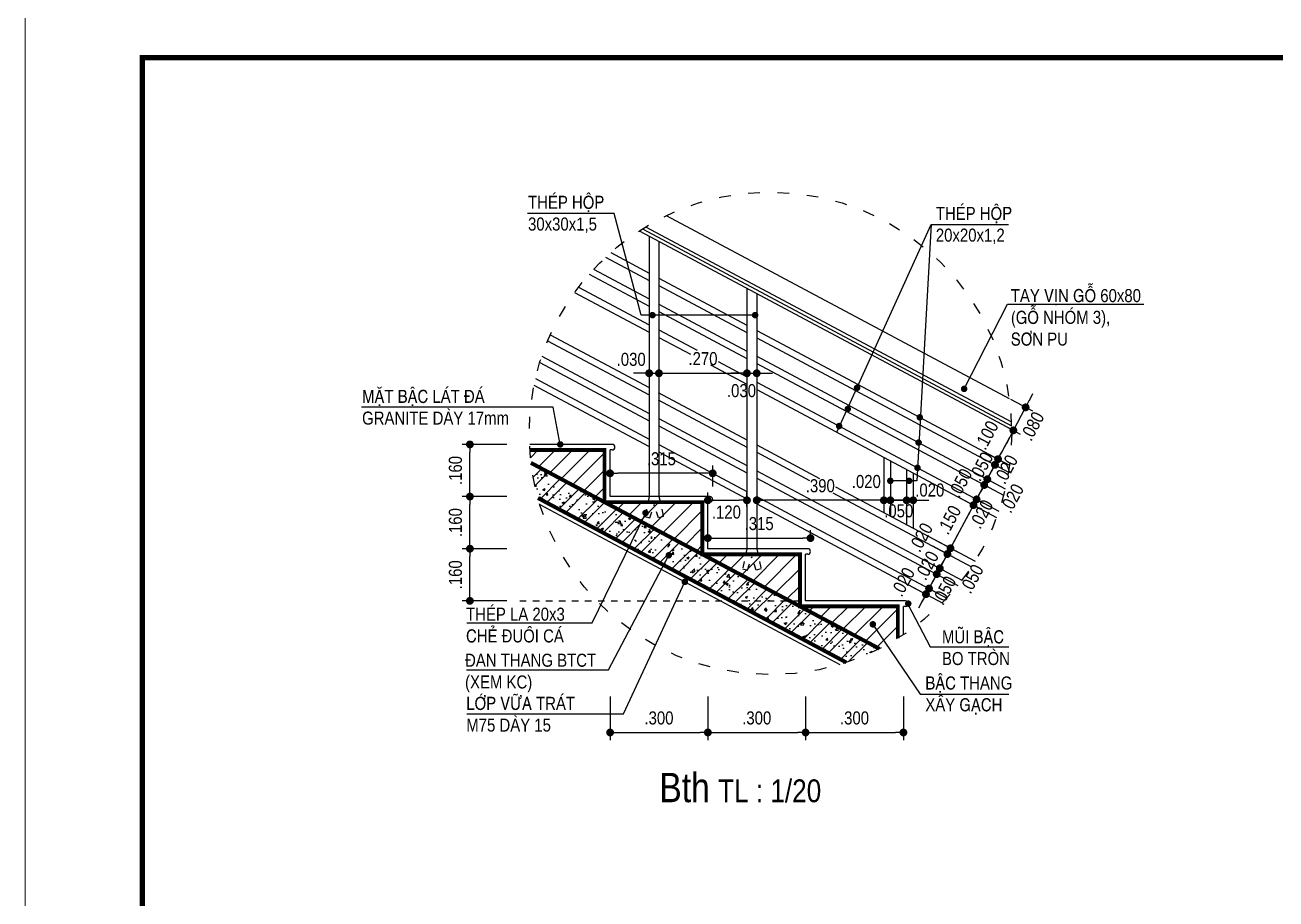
# Model space of a CAD drawing. Header units: millimetres. Extents: x 100 to 288, y -65 to 177.
# Drawn here: x 119.75 to 138.94, y 103.58 to 116.98 of the extents above; entities that cross this region are included whole.
import ezdxf

# ---------------------------------------------------------------- set-up
doc = ezdxf.new("R2010")
doc.units = ezdxf.units.MM
doc.header["$LTSCALE"] = 0.3
doc.header["$MEASUREMENT"] = 0
doc.header["$PDMODE"] = 2
doc.linetypes.add('ACAD_ISO03W100', pattern=[30, 12, -18])
doc.layers.get('0').update_dxf_attribs({"linetype": 'CONTINUOUS', "lineweight": 13})
doc.layers.get('DEFPOINTS').update_dxf_attribs({"linetype": 'CONTINUOUS', "lineweight": 13})
for name, color, linetype in [('HATCH', 8, 'CONTINUOUS'), ('LAYER 1', 1, 'CONTINUOUS'), ('LAYER 7', 7, 'CONTINUOUS'), ('LAYER1', 1, 'CONTINUOUS'), ('LAYER5', 5, 'CONTINUOUS'), ('LAYER7', 7, 'CONTINUOUS')]:
    doc.layers.add(name, color=color, linetype=linetype)
doc.styles.add('HELVE-KT', font='VHELVCN.TTF')
doc.dimstyles.new('1-20', dxfattribs={"dimtxt": 0.2, "dimasz": 0.12, "dimexe": 0.12, "dimexo": 0.2, "dimgap": 0.12, "dimtad": 1, "dimdec": 3, "dimlfac": 0.2, "dimzin": 4, "dimdsep": 46, "dimtxsty": 'HELVE-KT', "dimblk1": 'DOT', "dimblk2": 'DOT', "dimsah": 1, "dimcen": -0.18, "dimadec": 3, "dimazin": 0, "dimtfac": 1, "dimtdec": 3, "dimtmove": 2, "dimatfit": 3, "dimldrblk": 'DOT', "dimfxl": 0, "dimtolj": 1, "dimtzin": 4, "dimarcsym": 0})

# ---------------------------------------------------------------- blocks, each defined once
blk = doc.blocks.new('_DOT')
at = {"color": 0, "linetype": 'ByBlock'}
blk.add_line((-0.5, 0), (-1, 0), dxfattribs=at)
at = {"color": 0, "linetype": 'ByBlock', "const_width": 0.5}
blk.add_lwpolyline([(-0.25, 0, 1), (0.25, 0, 1)], format="xyb", close=True, dxfattribs=at)
blk = doc.blocks.new('*D409')
at = {"layer": 'DEFPOINTS', "color": 0, "lineweight": -2, "ltscale": 5}
for p in [(133.162, 108.469), (133.209, 108.558), (133.617, 108.34)]:
    blk.add_point(p, dxfattribs=at)
at = {"layer": 'LAYER 1', "color": 0, "lineweight": -2, "ltscale": 5}
for p, q in [((133.385, 108.464), (133.723, 108.283)), ((133.674, 108.446), (133.73, 108.552)), ((133.338, 108.375), (133.676, 108.195)), ((133.57, 108.252), (133.617, 108.34)), ((133.514, 108.146), (133.457, 108.04))]:
    blk.add_line(p, q, dxfattribs=at)
at = {"layer": 'LAYER 1', "color": 0, "lineweight": -2, "ltscale": 5, "xscale": 0.12, "yscale": 0.12, "zscale": 0.12}
for p, rotation in [((133.617, 108.34), 241.927513064147), ((133.57, 108.252), 61.92751306414704)]:
    blk.add_blockref('_DOT', p, dxfattribs=dict(at, rotation=rotation))
at = {"layer": 'LAYER 1', "color": 0, "ltscale": 5, "insert": (133.217, 108.44), "char_height": 0.2, "attachment_point": 5, "rotation": 61.9275, "style": 'HELVE-KT'}
blk.add_mtext('\\A1;.020', dxfattribs=at)
blk = doc.blocks.new('*D410')
at = {"layer": 'DEFPOINTS', "color": 0, "lineweight": -2, "ltscale": 5}
for p in [(133.326, 108.778), (133.209, 108.558), (133.735, 108.56)]:
    blk.add_point(p, dxfattribs=at)
at = {"layer": 'LAYER 1', "color": 0, "lineweight": -2, "ltscale": 5}
for p, q in [((133.503, 108.684), (133.841, 108.504)), ((133.791, 108.666), (133.848, 108.772)), ((133.385, 108.464), (133.723, 108.283)), ((133.617, 108.34), (133.735, 108.56)), ((133.561, 108.234), (133.504, 108.128))]:
    blk.add_line(p, q, dxfattribs=at)
at = {"layer": 'LAYER 1', "color": 0, "lineweight": -2, "ltscale": 5, "xscale": 0.12, "yscale": 0.12, "zscale": 0.12}
for p, rotation in [((133.735, 108.56), 241.9275130645393), ((133.617, 108.34), 61.92751306453927)]:
    blk.add_blockref('_DOT', p, dxfattribs=dict(at, rotation=rotation))
at = {"layer": 'LAYER 1', "color": 0, "ltscale": 5, "insert": (133.852, 108.309), "char_height": 0.2, "attachment_point": 5, "rotation": 61.9275, "style": 'HELVE-KT'}
blk.add_mtext('\\A1;.050', dxfattribs=at)
blk = doc.blocks.new('*D411')
at = {"layer": 'DEFPOINTS', "color": 0, "lineweight": -2, "ltscale": 5}
for p in [(133.373, 108.866), (133.326, 108.778), (133.782, 108.649)]:
    blk.add_point(p, dxfattribs=at)
at = {"layer": 'LAYER 1', "color": 0, "lineweight": -2, "ltscale": 5}
for p, q in [((133.838, 108.755), (133.895, 108.86)), ((133.503, 108.684), (133.841, 108.504)), ((133.55, 108.772), (133.888, 108.592)), ((133.735, 108.56), (133.782, 108.649)), ((133.678, 108.455), (133.622, 108.349))]:
    blk.add_line(p, q, dxfattribs=at)
at = {"layer": 'LAYER 1', "color": 0, "lineweight": -2, "ltscale": 5, "xscale": 0.12, "yscale": 0.12, "zscale": 0.12}
for p, rotation in [((133.735, 108.56), 61.92751306453927), ((133.782, 108.649), 241.9275130645393)]:
    blk.add_blockref('_DOT', p, dxfattribs=dict(at, rotation=rotation))
at = {"layer": 'LAYER 1', "color": 0, "ltscale": 5, "insert": (133.584, 108.692), "char_height": 0.2, "attachment_point": 5, "rotation": 61.9275, "style": 'HELVE-KT'}
blk.add_mtext('\\A1;.020', dxfattribs=at)
blk = doc.blocks.new('*D412')
at = {"layer": 'DEFPOINTS', "color": 0, "lineweight": -2, "ltscale": 5}
for p in [(133.491, 109.087), (133.373, 108.866), (133.899, 108.869)]:
    blk.add_point(p, dxfattribs=at)
at = {"layer": 'LAYER 1', "color": 0, "lineweight": -2, "ltscale": 5}
for p, q in [((133.956, 108.975), (134.012, 109.081)), ((133.668, 108.993), (134.005, 108.813)), ((133.782, 108.649), (133.899, 108.869)), ((133.55, 108.772), (133.888, 108.592)), ((133.725, 108.543), (133.669, 108.437))]:
    blk.add_line(p, q, dxfattribs=at)
at = {"layer": 'LAYER 1', "color": 0, "lineweight": -2, "ltscale": 5, "xscale": 0.12, "yscale": 0.12, "zscale": 0.12}
for p, rotation in [((133.899, 108.869), 241.9275130645393), ((133.782, 108.649), 61.92751306453927)]:
    blk.add_blockref('_DOT', p, dxfattribs=dict(at, rotation=rotation))
at = {"layer": 'LAYER 1', "color": 0, "ltscale": 5, "insert": (134.272, 108.487), "char_height": 0.2, "attachment_point": 5, "rotation": 61.9275, "style": 'HELVE-KT'}
blk.add_mtext('\\A1;.050', dxfattribs=at)
blk = doc.blocks.new('*D413')
at = {"layer": 'DEFPOINTS', "color": 0, "lineweight": -2, "ltscale": 5}
for p in [(133.491, 109.087), (133.538, 109.175), (133.947, 108.957)]:
    blk.add_point(p, dxfattribs=at)
at = {"layer": 'LAYER 1', "color": 0, "lineweight": -2, "ltscale": 5}
for p, q in [((133.715, 109.081), (134.052, 108.901)), ((134.003, 109.063), (134.059, 109.169)), ((133.668, 108.993), (134.005, 108.813)), ((133.899, 108.869), (133.947, 108.957)), ((133.843, 108.763), (133.787, 108.657))]:
    blk.add_line(p, q, dxfattribs=at)
at = {"layer": 'LAYER 1', "color": 0, "lineweight": -2, "ltscale": 5, "xscale": 0.12, "yscale": 0.12, "zscale": 0.12}
for p, rotation in [((133.947, 108.957), 241.9275130645393), ((133.899, 108.869), 61.92751306453927)]:
    blk.add_blockref('_DOT', p, dxfattribs=dict(at, rotation=rotation))
at = {"layer": 'LAYER 1', "color": 0, "ltscale": 5, "insert": (133.493, 109.124), "char_height": 0.2, "attachment_point": 5, "rotation": 61.9275, "style": 'HELVE-KT'}
blk.add_mtext('\\A1;.020', dxfattribs=at)
blk = doc.blocks.new('*D414')
at = {"layer": 'DEFPOINTS', "color": 0, "lineweight": -2, "ltscale": 5}
for p in [(133.891, 109.837), (134.299, 109.619), (133.538, 109.175)]:
    blk.add_point(p, dxfattribs=at)
at = {"layer": 'LAYER 1', "color": 0, "lineweight": -2, "ltscale": 5}
for p, q in [((134.068, 109.743), (134.405, 109.563)), ((134.003, 109.063), (134.243, 109.513)), ((133.715, 109.081), (134.052, 108.901))]:
    blk.add_line(p, q, dxfattribs=at)
at = {"layer": 'LAYER 1', "color": 0, "lineweight": -2, "ltscale": 5, "xscale": 0.12, "yscale": 0.12, "zscale": 0.12}
for p, rotation in [((134.299, 109.619), 61.92751306453928), ((133.947, 108.957), 241.9275130645393)]:
    blk.add_blockref('_DOT', p, dxfattribs=dict(at, rotation=rotation))
at = {"layer": 'LAYER 1', "color": 0, "ltscale": 5, "insert": (133.927, 109.393), "char_height": 0.2, "attachment_point": 5, "rotation": 61.9275, "style": 'HELVE-KT'}
blk.add_mtext('\\A1;.150', dxfattribs=at)
blk = doc.blocks.new('*D415')
at = {"layer": 'DEFPOINTS', "color": 0, "lineweight": -2, "ltscale": 5}
for p in [(133.891, 109.837), (133.938, 109.925), (134.347, 109.707)]:
    blk.add_point(p, dxfattribs=at)
at = {"layer": 'LAYER 1', "color": 0, "lineweight": -2, "ltscale": 5}
for p, q in [((134.115, 109.831), (134.452, 109.651)), ((134.403, 109.813), (134.459, 109.919)), ((134.068, 109.743), (134.405, 109.563)), ((134.299, 109.619), (134.347, 109.707)), ((134.243, 109.513), (134.187, 109.407))]:
    blk.add_line(p, q, dxfattribs=at)
at = {"layer": 'LAYER 1', "color": 0, "lineweight": -2, "ltscale": 5, "xscale": 0.12, "yscale": 0.12, "zscale": 0.12}
for p, rotation in [((134.347, 109.707), 241.9275130645393), ((134.299, 109.619), 61.92751306453927)]:
    blk.add_blockref('_DOT', p, dxfattribs=dict(at, rotation=rotation))
at = {"layer": 'LAYER 1', "color": 0, "ltscale": 5, "insert": (134.421, 109.48), "char_height": 0.2, "attachment_point": 5, "rotation": 61.9275, "style": 'HELVE-KT'}
blk.add_mtext('\\A1;.020', dxfattribs=at)
blk = doc.blocks.new('*D416')
at = {"layer": 'DEFPOINTS', "color": 0, "lineweight": -2, "ltscale": 5}
for p in [(134.056, 110.146), (133.938, 109.925), (134.464, 109.928)]:
    blk.add_point(p, dxfattribs=at)
at = {"layer": 'LAYER 1', "color": 0, "lineweight": -2, "ltscale": 5}
for p, q in [((134.232, 110.052), (134.57, 109.872)), ((134.521, 110.034), (134.577, 110.14)), ((134.115, 109.831), (134.452, 109.651)), ((134.347, 109.707), (134.464, 109.928)), ((134.29, 109.602), (134.234, 109.496))]:
    blk.add_line(p, q, dxfattribs=at)
at = {"layer": 'LAYER 1', "color": 0, "lineweight": -2, "ltscale": 5, "xscale": 0.12, "yscale": 0.12, "zscale": 0.12}
for p, rotation in [((134.464, 109.928), 241.9275130645393), ((134.347, 109.707), 61.92751306453927)]:
    blk.add_blockref('_DOT', p, dxfattribs=dict(at, rotation=rotation))
at = {"layer": 'LAYER 1', "color": 0, "ltscale": 5, "insert": (134.097, 109.957), "char_height": 0.2, "attachment_point": 5, "rotation": 61.9275, "style": 'HELVE-KT'}
blk.add_mtext('\\A1;.050', dxfattribs=at)
blk = doc.blocks.new('*D417')
at = {"layer": 'DEFPOINTS', "color": 0, "lineweight": -2, "ltscale": 5}
for p in [(134.103, 110.234), (134.056, 110.146), (134.511, 110.016)]:
    blk.add_point(p, dxfattribs=at)
at = {"layer": 'LAYER 1', "color": 0, "lineweight": -2, "ltscale": 5}
for p, q in [((134.568, 110.122), (134.624, 110.228)), ((134.232, 110.052), (134.57, 109.872)), ((134.279, 110.14), (134.617, 109.96)), ((134.464, 109.928), (134.511, 110.016)), ((134.408, 109.822), (134.351, 109.716))]:
    blk.add_line(p, q, dxfattribs=at)
at = {"layer": 'LAYER 1', "color": 0, "lineweight": -2, "ltscale": 5, "xscale": 0.12, "yscale": 0.12, "zscale": 0.12}
for p, rotation in [((134.464, 109.928), 61.92751306453927), ((134.511, 110.016), 241.9275130645393)]:
    blk.add_blockref('_DOT', p, dxfattribs=dict(at, rotation=rotation))
at = {"layer": 'LAYER 1', "color": 0, "ltscale": 5, "insert": (134.89, 109.723), "char_height": 0.2, "attachment_point": 5, "rotation": 61.9275, "style": 'HELVE-KT'}
blk.add_mtext('\\A1;.020', dxfattribs=at)
blk = doc.blocks.new('*D418')
at = {"layer": 'DEFPOINTS', "color": 0, "lineweight": -2, "ltscale": 5}
for p in [(134.221, 110.455), (134.103, 110.234), (134.629, 110.237)]:
    blk.add_point(p, dxfattribs=at)
at = {"layer": 'LAYER 1', "color": 0, "lineweight": -2, "ltscale": 5}
for p, q in [((134.397, 110.361), (134.735, 110.18)), ((134.685, 110.343), (134.742, 110.449)), ((134.511, 110.016), (134.629, 110.237)), ((134.279, 110.14), (134.617, 109.96)), ((134.455, 109.91), (134.398, 109.805))]:
    blk.add_line(p, q, dxfattribs=at)
at = {"layer": 'LAYER 1', "color": 0, "lineweight": -2, "ltscale": 5, "xscale": 0.12, "yscale": 0.12, "zscale": 0.12}
for p, rotation in [((134.629, 110.237), 241.9275130645393), ((134.511, 110.016), 61.92751306453927)]:
    blk.add_blockref('_DOT', p, dxfattribs=dict(at, rotation=rotation))
at = {"layer": 'LAYER 1', "color": 0, "ltscale": 5, "insert": (134.418, 110.211), "char_height": 0.2, "attachment_point": 5, "rotation": 61.9275, "style": 'HELVE-KT'}
blk.add_mtext('\\A1;.050', dxfattribs=at)
blk = doc.blocks.new('*D419')
at = {"layer": 'DEFPOINTS', "color": 0, "lineweight": -2, "ltscale": 5}
for p in [(134.268, 110.543), (134.221, 110.455), (134.676, 110.325)]:
    blk.add_point(p, dxfattribs=at)
at = {"layer": 'LAYER 1', "color": 0, "lineweight": -2, "ltscale": 5}
for p, q in [((134.397, 110.361), (134.735, 110.18)), ((134.444, 110.449), (134.782, 110.269)), ((134.732, 110.431), (134.789, 110.537)), ((134.629, 110.237), (134.676, 110.325)), ((134.572, 110.131), (134.516, 110.025))]:
    blk.add_line(p, q, dxfattribs=at)
at = {"layer": 'LAYER 1', "color": 0, "lineweight": -2, "ltscale": 5, "xscale": 0.12, "yscale": 0.12, "zscale": 0.12}
for p, rotation in [((134.676, 110.325), 241.9275130645393), ((134.629, 110.237), 61.92751306453927)]:
    blk.add_blockref('_DOT', p, dxfattribs=dict(at, rotation=rotation))
at = {"layer": 'LAYER 1', "color": 0, "ltscale": 5, "insert": (134.797, 110.167), "char_height": 0.2, "attachment_point": 5, "rotation": 61.9275, "style": 'HELVE-KT'}
blk.add_mtext('\\A1;.020', dxfattribs=at)
blk = doc.blocks.new('*D420')
at = {"layer": 'DEFPOINTS', "color": 0, "lineweight": -2, "ltscale": 5}
for p in [(134.503, 110.984), (134.911, 110.766), (134.268, 110.543)]:
    blk.add_point(p, dxfattribs=at)
at = {"layer": 'LAYER 1', "color": 0, "lineweight": -2, "ltscale": 5}
for p, q in [((134.679, 110.89), (135.017, 110.71)), ((134.732, 110.431), (134.855, 110.66)), ((134.444, 110.449), (134.782, 110.269))]:
    blk.add_line(p, q, dxfattribs=at)
at = {"layer": 'LAYER 1', "color": 0, "lineweight": -2, "ltscale": 5, "xscale": 0.12, "yscale": 0.12, "zscale": 0.12}
for p, rotation in [((134.911, 110.766), 61.92751306453928), ((134.676, 110.325), 241.9275130645393)]:
    blk.add_blockref('_DOT', p, dxfattribs=dict(at, rotation=rotation))
at = {"layer": 'LAYER 1', "color": 0, "ltscale": 5, "insert": (134.5, 110.691), "char_height": 0.2, "attachment_point": 5, "rotation": 61.9275, "style": 'HELVE-KT'}
blk.add_mtext('\\A1;.100', dxfattribs=at)
blk = doc.blocks.new('*D421')
at = {"layer": 'DEFPOINTS', "color": 0, "lineweight": -2, "ltscale": 5}
for p in [(134.691, 111.337), (135.099, 111.119), (134.503, 110.984)]:
    blk.add_point(p, dxfattribs=at)
at = {"layer": 'LAYER 1', "color": 0, "lineweight": -2, "ltscale": 5}
for p, q in [((135.156, 111.225), (135.212, 111.331)), ((134.868, 111.243), (135.205, 111.063)), ((134.911, 110.766), (135.099, 111.119)), ((134.679, 110.89), (135.017, 110.71)), ((134.855, 110.66), (134.798, 110.555))]:
    blk.add_line(p, q, dxfattribs=at)
at = {"layer": 'LAYER 1', "color": 0, "lineweight": -2, "ltscale": 5, "xscale": 0.12, "yscale": 0.12, "zscale": 0.12}
for p, rotation in [((135.099, 111.119), 241.9275130645393), ((134.911, 110.766), 61.92751306453927)]:
    blk.add_blockref('_DOT', p, dxfattribs=dict(at, rotation=rotation))
at = {"layer": 'LAYER 1', "color": 0, "ltscale": 5, "insert": (135.202, 110.829), "char_height": 0.2, "attachment_point": 5, "rotation": 61.9275, "style": 'HELVE-KT'}
blk.add_mtext('\\A1;.080', dxfattribs=at)
blk = doc.blocks.new('*D422')
at = {"layer": 'DEFPOINTS', "color": 0, "lineweight": -2, "ltscale": 5}
for p in [(128.724, 106.883), (130.224, 106.883), (130.224, 106.131)]:
    blk.add_point(p, dxfattribs=at)
at = {"layer": 'LAYER 1', "color": 0, "lineweight": -2, "ltscale": 5}
for p, q in [((128.724, 106.683), (128.724, 106.011)), ((130.224, 106.683), (130.224, 106.011)), ((128.844, 106.131), (130.104, 106.131))]:
    blk.add_line(p, q, dxfattribs=at)
at = {"layer": 'LAYER 1', "color": 0, "lineweight": -2, "ltscale": 5, "xscale": 0.12, "yscale": 0.12, "zscale": 0.12, "rotation": 180}
blk.add_blockref('_DOT', (128.724, 106.131), dxfattribs=at)
at = {"layer": 'LAYER 1', "color": 0, "lineweight": -2, "ltscale": 5, "xscale": 0.12, "yscale": 0.12, "zscale": 0.12}
blk.add_blockref('_DOT', (130.224, 106.131), dxfattribs=at)
at = {"layer": 'LAYER 1', "color": 0, "ltscale": 5, "insert": (129.474, 106.353), "char_height": 0.2, "attachment_point": 5, "style": 'HELVE-KT'}
blk.add_mtext('\\A1;.300', dxfattribs=at)
blk = doc.blocks.new('*D423')
at = {"layer": 'DEFPOINTS', "color": 0, "lineweight": -2, "ltscale": 5}
for p in [(130.224, 106.883), (131.724, 106.883), (131.724, 106.131)]:
    blk.add_point(p, dxfattribs=at)
at = {"layer": 'LAYER 1', "color": 0, "lineweight": -2, "ltscale": 5}
for p, q in [((130.224, 106.683), (130.224, 106.011)), ((131.724, 106.683), (131.724, 106.011)), ((130.344, 106.131), (131.604, 106.131))]:
    blk.add_line(p, q, dxfattribs=at)
at = {"layer": 'LAYER 1', "color": 0, "lineweight": -2, "ltscale": 5, "xscale": 0.12, "yscale": 0.12, "zscale": 0.12, "rotation": 180}
blk.add_blockref('_DOT', (130.224, 106.131), dxfattribs=at)
at = {"layer": 'LAYER 1', "color": 0, "lineweight": -2, "ltscale": 5, "xscale": 0.12, "yscale": 0.12, "zscale": 0.12}
blk.add_blockref('_DOT', (131.724, 106.131), dxfattribs=at)
at = {"layer": 'LAYER 1', "color": 0, "ltscale": 5, "insert": (130.974, 106.353), "char_height": 0.2, "attachment_point": 5, "style": 'HELVE-KT'}
blk.add_mtext('\\A1;.300', dxfattribs=at)
blk = doc.blocks.new('*D424')
at = {"layer": 'DEFPOINTS', "color": 0, "lineweight": -2, "ltscale": 5}
for p in [(131.724, 106.883), (133.224, 106.883), (133.224, 106.131)]:
    blk.add_point(p, dxfattribs=at)
at = {"layer": 'LAYER 1', "color": 0, "lineweight": -2, "ltscale": 5}
for p, q in [((131.724, 106.683), (131.724, 106.011)), ((133.224, 106.683), (133.224, 106.011)), ((131.844, 106.131), (133.104, 106.131))]:
    blk.add_line(p, q, dxfattribs=at)
at = {"layer": 'LAYER 1', "color": 0, "lineweight": -2, "ltscale": 5, "xscale": 0.12, "yscale": 0.12, "zscale": 0.12, "rotation": 180}
blk.add_blockref('_DOT', (131.724, 106.131), dxfattribs=at)
at = {"layer": 'LAYER 1', "color": 0, "lineweight": -2, "ltscale": 5, "xscale": 0.12, "yscale": 0.12, "zscale": 0.12}
blk.add_blockref('_DOT', (133.224, 106.131), dxfattribs=at)
at = {"layer": 'LAYER 1', "color": 0, "ltscale": 5, "insert": (132.474, 106.353), "char_height": 0.2, "attachment_point": 5, "style": 'HELVE-KT'}
blk.add_mtext('\\A1;.300', dxfattribs=at)
blk = doc.blocks.new('*D425')
at = {"layer": 'DEFPOINTS', "color": 0, "lineweight": -2, "ltscale": 5}
for p in [(126.574, 108.95), (127.339, 108.95), (127.339, 108.15)]:
    blk.add_point(p, dxfattribs=at)
at = {"layer": 'LAYER 1', "color": 0, "lineweight": -2, "ltscale": 5}
for p, q in [((127.139, 108.95), (126.454, 108.95)), ((126.574, 108.27), (126.574, 108.83)), ((127.139, 108.15), (126.454, 108.15))]:
    blk.add_line(p, q, dxfattribs=at)
at = {"layer": 'LAYER 1', "color": 0, "lineweight": -2, "ltscale": 5, "xscale": 0.12, "yscale": 0.12, "zscale": 0.12}
for p, rotation in [((126.574, 108.95), 90), ((126.574, 108.15), 270)]:
    blk.add_blockref('_DOT', p, dxfattribs=dict(at, rotation=rotation))
at = {"layer": 'LAYER 1', "color": 0, "ltscale": 5, "insert": (126.352, 108.55), "char_height": 0.2, "attachment_point": 5, "rotation": 90, "style": 'HELVE-KT'}
blk.add_mtext('\\A1;.160', dxfattribs=at)
blk = doc.blocks.new('*D426')
at = {"layer": 'DEFPOINTS', "color": 0, "lineweight": -2, "ltscale": 5}
for p in [(126.574, 109.75), (127.339, 109.75), (127.339, 108.95)]:
    blk.add_point(p, dxfattribs=at)
at = {"layer": 'LAYER 1', "color": 0, "lineweight": -2, "ltscale": 5}
for p, q in [((127.139, 109.75), (126.454, 109.75)), ((126.574, 109.07), (126.574, 109.63)), ((127.139, 108.95), (126.454, 108.95))]:
    blk.add_line(p, q, dxfattribs=at)
at = {"layer": 'LAYER 1', "color": 0, "lineweight": -2, "ltscale": 5, "xscale": 0.12, "yscale": 0.12, "zscale": 0.12}
for p, rotation in [((126.574, 109.75), 90), ((126.574, 108.95), 270)]:
    blk.add_blockref('_DOT', p, dxfattribs=dict(at, rotation=rotation))
at = {"layer": 'LAYER 1', "color": 0, "ltscale": 5, "insert": (126.352, 109.35), "char_height": 0.2, "attachment_point": 5, "rotation": 90, "style": 'HELVE-KT'}
blk.add_mtext('\\A1;.160', dxfattribs=at)
blk = doc.blocks.new('*D427')
at = {"layer": 'DEFPOINTS', "color": 0, "lineweight": -2, "ltscale": 5}
for p in [(126.574, 110.55), (127.339, 110.55), (127.339, 109.75)]:
    blk.add_point(p, dxfattribs=at)
at = {"layer": 'LAYER 1', "color": 0, "lineweight": -2, "ltscale": 5}
for p, q in [((127.139, 110.55), (126.454, 110.55)), ((126.574, 109.87), (126.574, 110.43)), ((127.139, 109.75), (126.454, 109.75))]:
    blk.add_line(p, q, dxfattribs=at)
at = {"layer": 'LAYER 1', "color": 0, "lineweight": -2, "ltscale": 5, "xscale": 0.12, "yscale": 0.12, "zscale": 0.12}
for p, rotation in [((126.574, 110.55), 90), ((126.574, 109.75), 270)]:
    blk.add_blockref('_DOT', p, dxfattribs=dict(at, rotation=rotation))
at = {"layer": 'LAYER 1', "color": 0, "ltscale": 5, "insert": (126.352, 110.15), "char_height": 0.2, "attachment_point": 5, "rotation": 90, "style": 'HELVE-KT'}
blk.add_mtext('\\A1;.160', dxfattribs=at)
blk = doc.blocks.new('*D428')
at = {"layer": 'DEFPOINTS', "color": 0, "lineweight": -2, "ltscale": 5}
for p in [(133.274, 110.1), (133.374, 110.1), (133.274, 109.693)]:
    blk.add_point(p, dxfattribs=at)
at = {"layer": 'LAYER 1', "color": 0, "lineweight": -2, "ltscale": 5}
for p, q in [((133.274, 109.9), (133.274, 109.573)), ((133.374, 109.9), (133.374, 109.573)), ((133.154, 109.693), (133.034, 109.693)), ((133.374, 109.693), (133.274, 109.693)), ((133.494, 109.693), (133.614, 109.693))]:
    blk.add_line(p, q, dxfattribs=at)
at = {"layer": 'LAYER 1', "color": 0, "lineweight": -2, "ltscale": 5, "xscale": 0.12, "yscale": 0.12, "zscale": 0.12}
blk.add_blockref('_DOT', (133.274, 109.693), dxfattribs=at)
at = {"layer": 'LAYER 1', "color": 0, "lineweight": -2, "ltscale": 5, "xscale": 0.12, "yscale": 0.12, "zscale": 0.12, "rotation": 180}
blk.add_blockref('_DOT', (133.374, 109.693), dxfattribs=at)
at = {"layer": 'LAYER 1', "color": 0, "ltscale": 5, "insert": (133.629, 109.849), "char_height": 0.2, "attachment_point": 5, "style": 'HELVE-KT'}
blk.add_mtext('\\A1;.020', dxfattribs=at)
blk = doc.blocks.new('*D429')
at = {"layer": 'DEFPOINTS', "color": 0, "lineweight": -2, "ltscale": 5}
for p in [(133.024, 110.1), (133.274, 110.1), (133.024, 109.693)]:
    blk.add_point(p, dxfattribs=at)
at = {"layer": 'LAYER 1', "color": 0, "lineweight": -2, "ltscale": 5}
for p, q in [((133.024, 109.9), (133.024, 109.573)), ((133.274, 109.9), (133.274, 109.573)), ((132.904, 109.693), (132.784, 109.693)), ((133.274, 109.693), (133.024, 109.693)), ((133.394, 109.693), (133.514, 109.693))]:
    blk.add_line(p, q, dxfattribs=at)
at = {"layer": 'LAYER 1', "color": 0, "lineweight": -2, "ltscale": 5, "xscale": 0.12, "yscale": 0.12, "zscale": 0.12}
blk.add_blockref('_DOT', (133.024, 109.693), dxfattribs=at)
at = {"layer": 'LAYER 1', "color": 0, "lineweight": -2, "ltscale": 5, "xscale": 0.12, "yscale": 0.12, "zscale": 0.12, "rotation": 180}
blk.add_blockref('_DOT', (133.274, 109.693), dxfattribs=at)
at = {"layer": 'LAYER 1', "color": 0, "ltscale": 5, "insert": (133.152, 109.53), "char_height": 0.2, "attachment_point": 5, "style": 'HELVE-KT'}
blk.add_mtext('\\A1;.050', dxfattribs=at)
blk = doc.blocks.new('*D430')
at = {"layer": 'DEFPOINTS', "color": 0, "lineweight": -2, "ltscale": 5}
for p in [(132.924, 110.1), (133.024, 110.1), (132.924, 109.693)]:
    blk.add_point(p, dxfattribs=at)
at = {"layer": 'LAYER 1', "color": 0, "lineweight": -2, "ltscale": 5}
for p, q in [((132.924, 109.9), (132.924, 109.573)), ((133.024, 109.9), (133.024, 109.573)), ((132.804, 109.693), (132.684, 109.693)), ((133.024, 109.693), (132.924, 109.693)), ((133.144, 109.693), (133.264, 109.693))]:
    blk.add_line(p, q, dxfattribs=at)
at = {"layer": 'LAYER 1', "color": 0, "lineweight": -2, "ltscale": 5, "xscale": 0.12, "yscale": 0.12, "zscale": 0.12}
blk.add_blockref('_DOT', (132.924, 109.693), dxfattribs=at)
at = {"layer": 'LAYER 1', "color": 0, "lineweight": -2, "ltscale": 5, "xscale": 0.12, "yscale": 0.12, "zscale": 0.12, "rotation": 180}
blk.add_blockref('_DOT', (133.024, 109.693), dxfattribs=at)
at = {"layer": 'LAYER 1', "color": 0, "ltscale": 5, "insert": (132.655, 109.98), "char_height": 0.2, "attachment_point": 5, "style": 'HELVE-KT'}
blk.add_mtext('\\A1;.020', dxfattribs=at)
blk = doc.blocks.new('*D431')
at = {"layer": 'DEFPOINTS', "color": 0, "lineweight": -2, "ltscale": 5}
for p in [(130.974, 110.1), (132.924, 110.1), (130.974, 109.693)]:
    blk.add_point(p, dxfattribs=at)
at = {"layer": 'LAYER 1', "color": 0, "lineweight": -2, "ltscale": 5}
for p, q in [((130.974, 109.9), (130.974, 109.573)), ((132.924, 109.9), (132.924, 109.573)), ((132.804, 109.693), (131.094, 109.693))]:
    blk.add_line(p, q, dxfattribs=at)
at = {"layer": 'LAYER 1', "color": 0, "lineweight": -2, "ltscale": 5, "xscale": 0.12, "yscale": 0.12, "zscale": 0.12, "rotation": 180}
blk.add_blockref('_DOT', (130.974, 109.693), dxfattribs=at)
at = {"layer": 'LAYER 1', "color": 0, "lineweight": -2, "ltscale": 5, "xscale": 0.12, "yscale": 0.12, "zscale": 0.12}
blk.add_blockref('_DOT', (132.924, 109.693), dxfattribs=at)
at = {"layer": 'LAYER 1', "color": 0, "ltscale": 5, "insert": (131.949, 109.915), "char_height": 0.2, "attachment_point": 5, "style": 'HELVE-KT'}
blk.add_mtext('\\A1;.390', dxfattribs=at)
blk = doc.blocks.new('*D432')
at = {"layer": 'DEFPOINTS', "color": 0, "lineweight": -2, "ltscale": 5}
for p in [(129.324, 112.076), (129.474, 112.076), (129.474, 111.642)]:
    blk.add_point(p, dxfattribs=at)
at = {"layer": 'LAYER 1', "color": 0, "lineweight": -2, "ltscale": 5}
for p, q in [((129.324, 111.876), (129.324, 111.522)), ((129.474, 111.876), (129.474, 111.522)), ((129.204, 111.642), (129.084, 111.642)), ((129.324, 111.642), (129.474, 111.642)), ((129.594, 111.642), (129.714, 111.642))]:
    blk.add_line(p, q, dxfattribs=at)
at = {"layer": 'LAYER 1', "color": 0, "lineweight": -2, "ltscale": 5, "xscale": 0.12, "yscale": 0.12, "zscale": 0.12}
blk.add_blockref('_DOT', (129.324, 111.642), dxfattribs=at)
at = {"layer": 'LAYER 1', "color": 0, "lineweight": -2, "ltscale": 5, "xscale": 0.12, "yscale": 0.12, "zscale": 0.12, "rotation": 180}
blk.add_blockref('_DOT', (129.474, 111.642), dxfattribs=at)
at = {"layer": 'LAYER 1', "color": 0, "ltscale": 5, "insert": (129.048, 111.854), "char_height": 0.2, "attachment_point": 5, "style": 'HELVE-KT'}
blk.add_mtext('\\A1;.030', dxfattribs=at)
blk = doc.blocks.new('*D433')
at = {"layer": 'DEFPOINTS', "color": 0, "lineweight": -2, "ltscale": 5}
for p in [(129.474, 112.076), (130.824, 112.076), (130.824, 111.642)]:
    blk.add_point(p, dxfattribs=at)
at = {"layer": 'LAYER 1', "color": 0, "lineweight": -2, "ltscale": 5}
for p, q in [((129.474, 111.876), (129.474, 111.522)), ((130.824, 111.876), (130.824, 111.522)), ((129.594, 111.642), (130.704, 111.642))]:
    blk.add_line(p, q, dxfattribs=at)
at = {"layer": 'LAYER 1', "color": 0, "lineweight": -2, "ltscale": 5, "xscale": 0.12, "yscale": 0.12, "zscale": 0.12, "rotation": 180}
blk.add_blockref('_DOT', (129.474, 111.642), dxfattribs=at)
at = {"layer": 'LAYER 1', "color": 0, "lineweight": -2, "ltscale": 5, "xscale": 0.12, "yscale": 0.12, "zscale": 0.12}
blk.add_blockref('_DOT', (130.824, 111.642), dxfattribs=at)
at = {"layer": 'LAYER 1', "color": 0, "ltscale": 5, "insert": (130.149, 111.865), "char_height": 0.2, "attachment_point": 5, "style": 'HELVE-KT'}
blk.add_mtext('\\A1;.270', dxfattribs=at)
blk = doc.blocks.new('*D434')
at = {"layer": 'DEFPOINTS', "color": 0, "lineweight": -2, "ltscale": 5}
for p in [(130.824, 112.076), (130.974, 112.076), (130.974, 111.642)]:
    blk.add_point(p, dxfattribs=at)
at = {"layer": 'LAYER 1', "color": 0, "lineweight": -2, "ltscale": 5}
for p, q in [((130.824, 111.876), (130.824, 111.522)), ((130.974, 111.876), (130.974, 111.522)), ((130.704, 111.642), (130.584, 111.642)), ((130.824, 111.642), (130.974, 111.642)), ((131.094, 111.642), (131.214, 111.642))]:
    blk.add_line(p, q, dxfattribs=at)
at = {"layer": 'LAYER 1', "color": 0, "lineweight": -2, "ltscale": 5, "xscale": 0.12, "yscale": 0.12, "zscale": 0.12}
blk.add_blockref('_DOT', (130.824, 111.642), dxfattribs=at)
at = {"layer": 'LAYER 1', "color": 0, "lineweight": -2, "ltscale": 5, "xscale": 0.12, "yscale": 0.12, "zscale": 0.12, "rotation": 180}
blk.add_blockref('_DOT', (130.974, 111.642), dxfattribs=at)
at = {"layer": 'LAYER 1', "color": 0, "ltscale": 5, "insert": (130.74, 111.374), "char_height": 0.2, "attachment_point": 5, "style": 'HELVE-KT'}
blk.add_mtext('\\A1;.030', dxfattribs=at)
blk = doc.blocks.new('*D435')
at = {"layer": 'DEFPOINTS', "color": 0, "lineweight": -2, "ltscale": 5}
for p in [(130.824, 109.693), (130.224, 109.398), (130.824, 109.398)]:
    blk.add_point(p, dxfattribs=at)
at = {"layer": 'LAYER 1', "color": 0, "lineweight": -2, "ltscale": 5}
for p, q in [((130.224, 109.598), (130.224, 109.813)), ((130.824, 109.598), (130.824, 109.813)), ((130.344, 109.693), (130.704, 109.693))]:
    blk.add_line(p, q, dxfattribs=at)
at = {"layer": 'LAYER 1', "color": 0, "lineweight": -2, "ltscale": 5, "xscale": 0.12, "yscale": 0.12, "zscale": 0.12, "rotation": 180}
blk.add_blockref('_DOT', (130.224, 109.693), dxfattribs=at)
at = {"layer": 'LAYER 1', "color": 0, "lineweight": -2, "ltscale": 5, "xscale": 0.12, "yscale": 0.12, "zscale": 0.12}
blk.add_blockref('_DOT', (130.824, 109.693), dxfattribs=at)
at = {"layer": 'LAYER 1', "color": 0, "ltscale": 5, "insert": (130.508, 109.511), "char_height": 0.2, "attachment_point": 5, "style": 'HELVE-KT'}
blk.add_mtext('\\A1;.120', dxfattribs=at)
blk = doc.blocks.new('*D436')
at = {"layer": 'DEFPOINTS', "color": 0, "lineweight": -2, "ltscale": 5}
for p in [(131.799, 109.113), (130.224, 108.95), (131.799, 108.907)]:
    blk.add_point(p, dxfattribs=at)
at = {"layer": 'LAYER 1', "color": 0, "lineweight": -2, "ltscale": 5}
for p, q in [((130.224, 109.15), (130.224, 109.233)), ((131.799, 109.107), (131.799, 109.233)), ((130.344, 109.113), (131.679, 109.113))]:
    blk.add_line(p, q, dxfattribs=at)
at = {"layer": 'LAYER 1', "color": 0, "lineweight": -2, "ltscale": 5, "xscale": 0.12, "yscale": 0.12, "zscale": 0.12, "rotation": 180}
blk.add_blockref('_DOT', (130.224, 109.113), dxfattribs=at)
at = {"layer": 'LAYER 1', "color": 0, "lineweight": -2, "ltscale": 5, "xscale": 0.12, "yscale": 0.12, "zscale": 0.12}
blk.add_blockref('_DOT', (131.799, 109.113), dxfattribs=at)
at = {"layer": 'LAYER 1', "color": 0, "ltscale": 5, "insert": (131.011, 109.335), "char_height": 0.2, "attachment_point": 5, "style": 'HELVE-KT'}
blk.add_mtext('\\A1;.315', dxfattribs=at)
blk = doc.blocks.new('*D437')
at = {"layer": 'DEFPOINTS', "color": 0, "lineweight": -2, "ltscale": 5}
for p in [(128.724, 110.107), (128.724, 109.75), (130.299, 109.707)]:
    blk.add_point(p, dxfattribs=at)
at = {"layer": 'LAYER 1', "color": 0, "lineweight": -2, "ltscale": 5}
for p, q in [((128.724, 109.95), (128.724, 110.227)), ((130.299, 109.907), (130.299, 110.227)), ((130.179, 110.107), (128.844, 110.107))]:
    blk.add_line(p, q, dxfattribs=at)
at = {"layer": 'LAYER 1', "color": 0, "lineweight": -2, "ltscale": 5, "xscale": 0.12, "yscale": 0.12, "zscale": 0.12, "rotation": 180}
blk.add_blockref('_DOT', (128.724, 110.107), dxfattribs=at)
at = {"layer": 'LAYER 1', "color": 0, "lineweight": -2, "ltscale": 5, "xscale": 0.12, "yscale": 0.12, "zscale": 0.12}
blk.add_blockref('_DOT', (130.299, 110.107), dxfattribs=at)
at = {"layer": 'LAYER 1', "color": 0, "ltscale": 5, "insert": (129.511, 110.329), "char_height": 0.2, "attachment_point": 5, "style": 'HELVE-KT'}
blk.add_mtext('\\A1;.315', dxfattribs=at)

msp = doc.modelspace()

# ---------------------------------------------------------------- hatches: boundary and pattern name
at = {"layer": 'HATCH', "ltscale": 5}
h = msp.add_hatch(dxfattribs=at)
h.set_pattern_fill('ANSI31', color=256, scale=1.5, style=0)
h.set_pattern_definition([(45, (127.49073, 107.4164), (-0.1325825, 0.1325825), [])])
h.paths.add_polyline_path([(133.13876, 108.06496), (131.63876, 108.06496), (132.85482, 107.41639, 0.0220103), (133.13876, 107.57608)])
h.paths.add_polyline_path([(131.63876, 108.86496), (130.13876, 108.86496), (131.63876, 108.06496)])
h.paths.add_polyline_path([(130.13876, 109.66496), (128.63876, 109.66496), (130.13876, 108.86496)])
h.paths.add_polyline_path([(128.63876, 110.46496), (127.49073, 110.46496, 0.01342485), (127.50973, 110.26711), (128.63876, 109.66496)])
h = msp.add_hatch(dxfattribs=at)
h.set_pattern_fill('STEEL', color=256, scale=2.5, style=0)
h.set_pattern_definition([(45, (127.50973, 107.2054), (-0.220971, 0.220971), []), (45, (127.50973, 107.36165), (-0.220971, 0.220971), [])])
h.paths.add_polyline_path([(127.50973, 110.26711, 0.03716888), (127.61725, 109.7281), (132.3473, 107.2054, 0.03716888), (132.85482, 107.41639)])
h = msp.add_hatch(dxfattribs=at)
h.set_pattern_fill('AR-CONC', color=256, scale=0.05, style=0)
h.set_pattern_definition([(50, (127.50973, 107.2054), (0.35863, -0.031376), [0.0375, -0.4125]), (355, (127.50973, 107.2054), (-0.069376, 0.376096), [0.03, -0.33]), (100.4514, (127.5396, 107.2028), (0.289255, 0.34472), [0.03187, -0.350571]), (46.184, (127.50973, 107.3054), (0.53362, -0.08276), [0.05625, -0.61875]), (96.636, (127.5542, 107.2985), (0.46733, 0.48706), [0.047805, -0.525857]), (351.184, (127.5097, 107.3054), (0.46733, 0.48706), [0.045, -0.495]), (21, (127.55973, 107.2804), (0.298454, -0.20131), [0.0375, -0.4125]), (326, (127.55973, 107.2804), (0.121658, 0.362575), [0.03, -0.33]), (71.4514, (127.5846, 107.26363), (0.420111, 0.161265), [0.03187, -0.350571]), (37.5, (127.50973, 107.2054), (0.00608, 0.166447), [0, -0.326, 0, -0.335, 0, -0.33125]), (7.5, (127.50973, 107.2054), (0.131535, 0.197206), [0, -0.191, 0, -0.3185, 0, -0.12625]), (327.5, (127.39823, 107.2054), (0.2669112, -0.0112774), [0, -0.125, 0, -0.39, 0, -0.5175]), (317.5, (127.34823, 107.2054), (0.291593, 0.0500525), [0, -0.1625, 0, -0.259, 0, -0.3675])])
h.paths.add_polyline_path([(127.50973, 110.26711, 0.03716888), (127.61725, 109.7281), (132.3473, 107.2054, 0.03716888), (132.85482, 107.41639)])

# ---------------------------------------------------------------- linework, layer by layer
at = {"layer": 'DEFPOINTS', "linetype": 'Continuous', "ltscale": 0.08}
msp.add_lwpolyline([(119.74885, 87.74536), (161.74885, 87.74536), (161.74885, 117.44536), (119.74885, 117.44536)], close=True, dxfattribs=at)
at = {"layer": 'HATCH', "ltscale": 5}
for points in [[(130.97376, 112.53319), (129.2007, 112.53319), (128.78518, 114.09383), (127.45842, 114.09383)], [(129.22036, 113.8581), (134.88398, 110.83751)], [(129.26972, 113.88845), (134.88168, 110.8954)], [(132.20356, 110.73707), (133.64951, 113.92627), (134.83626, 113.92627)], [(133.64951, 113.92627), (133.43004, 109.99163), (132.97279, 109.99163)], [(129.32376, 113.74629), (129.32376, 109.74996)], [(129.47376, 113.66629), (129.47376, 109.74996)], [(128.65475, 113.4231), (129.32376, 113.06629)], [(128.73332, 113.49453), (129.32376, 113.17962)], [(128.47045, 113.23806), (129.32376, 112.78296)], [(128.4014, 113.16155), (129.32376, 112.66962)], [(129.47376, 113.09962), (130.82376, 112.37962)], [(128.17979, 112.88308), (129.32376, 112.27296)], [(128.23999, 112.96431), (129.32376, 112.38629)], [(129.47376, 112.98629), (130.82376, 112.26629)], [(130.82376, 112.94629), (130.82376, 108.94996)], [(130.97376, 112.86629), (130.97376, 108.94996)], [(129.47376, 112.70296), (130.82376, 111.98296)], [(134.1557, 111.40198), (134.82197, 112.70252), (136.91146, 112.70252)], [(129.47376, 112.58962), (130.82376, 111.86962)], [(129.47376, 112.30629), (130.05898, 111.99417)], [(130.97376, 112.29962), (134.85337, 110.2305)], [(127.76549, 112.1407), (129.32376, 111.30962)], [(127.80526, 112.23283), (129.32376, 111.42296)], [(129.47376, 112.19296), (129.95961, 111.93384)], [(130.97376, 112.18629), (134.83783, 110.12546)], [(127.67671, 111.90472), (129.32376, 111.02629)], [(130.97376, 111.90296), (134.78683, 109.86932)], [(127.64551, 111.80803), (129.32376, 110.91296)], [(130.26628, 111.77028), (130.82376, 111.47296)], [(130.38424, 111.8207), (130.82376, 111.58629)], [(130.97376, 111.78962), (134.76176, 109.76936)], [(127.57864, 111.56036), (129.32376, 110.62962)], [(130.97376, 111.50629), (134.68788, 109.52543)], [(127.55647, 111.45885), (129.32376, 110.51629)], [(129.46376, 111.34829), (130.82376, 110.62296)], [(130.97376, 111.39296), (134.65396, 109.43018)], [(127.95999, 110.54996), (127.85167, 111.11959), (124.91007, 111.11959)], [(129.46376, 111.23496), (130.82376, 110.50962)], [(129.47376, 110.94629), (130.82376, 110.22629)], [(129.47376, 110.83296), (130.82376, 110.11296)], [(128.75626, 110.54996), (127.49073, 110.54996)], [(129.47376, 110.54962), (130.82376, 109.82962)], [(130.97376, 110.54296), (131.93874, 110.0283)], [(130.25626, 109.74996), (128.72376, 109.74996), (128.72376, 110.46496)], [(129.47376, 110.43629), (130.82376, 109.71629)], [(130.97376, 110.42962), (131.78139, 109.99889)], [(132.92376, 110.35296), (132.92376, 109.50296)], [(133.02376, 110.29962), (133.02376, 109.44962)], [(133.27376, 110.16629), (133.27376, 109.31629)], [(130.97376, 110.14629), (134.12175, 108.46736)], [(130.97376, 110.03296), (134.05883, 108.38759)], [(133.37376, 110.11296), (133.37376, 109.26296)], [(132.13887, 109.80823), (134.26826, 108.67256)], [(132.18254, 109.89828), (134.32261, 108.75691)], [(127.64681, 109.62733), (132.24715, 107.17382)], [(131.75626, 108.94996), (130.22376, 108.94996), (130.22376, 109.66496)], [(130.97376, 109.74962), (133.89041, 108.19408)], [(130.97376, 109.63629), (133.81846, 108.11912)], [(126.52572, 107.81297), (128.44952, 107.81297), (129.26439, 109.48094)], [(126.52207, 107.09104), (128.69919, 107.09104), (129.62443, 108.8493)], [(133.25626, 108.14996), (131.72376, 108.14996), (131.72376, 108.86496)], [(126.52428, 106.41739), (128.92832, 106.41739), (129.871, 108.4411)], [(133.22376, 107.63056), (133.22376, 108.06496)], [(133.29489, 108.08972), (133.63361, 107.44359), (134.84092, 107.44359)], [(132.75521, 107.78992), (133.48324, 106.71801), (134.84092, 106.71801)]]:
    msp.add_lwpolyline(points, dxfattribs=at)
at = {"layer": 'HATCH', "linetype": 'Continuous', "ltscale": 0.08}
for points in [[(128.75626, 110.46496), (128.72376, 110.46496)], [(130.25626, 109.66496), (130.22376, 109.66496)], [(131.75626, 108.86496), (131.72376, 108.86496)], [(133.25626, 108.06496), (133.22376, 108.06496)]]:
    msp.add_lwpolyline(points, dxfattribs=at)
for centre in [(128.75626, 110.50746), (130.25626, 109.70746), (131.75626, 108.90746), (133.25626, 108.10746)]:
    msp.add_arc(centre, 0.0425, 270, 90, dxfattribs=at)
at = {"layer": 'LAYER 1', "ltscale": 5, "const_width": 0.05}
for points in [[(129.34909, 112.53319, 1), (129.39909, 112.53319, 1)], [(130.92418, 112.53319, 1), (130.97418, 112.53319, 1)], [(132.48818, 111.41778, 1), (132.53818, 111.41778, 1)], [(134.1307, 111.40198, 1), (134.1807, 111.40198, 1)], [(132.3455, 111.09313, 1), (132.3955, 111.09313, 1)], [(133.45036, 110.96544, 1), (133.50036, 110.96544, 1)], [(132.21312, 110.83197, 1), (132.26312, 110.83197, 1)], [(127.93499, 110.54996, 1), (127.98499, 110.54996, 1)], [(133.43235, 110.57838, 1), (133.48235, 110.57838, 1)], [(133.41433, 110.19132, 1), (133.46433, 110.19132, 1)], [(132.99876, 109.99163, 1), (133.04876, 109.99163, 1)], [(133.2874, 109.99163, 1), (133.3374, 109.99163, 1)], [(129.24335, 109.49889, 1), (129.29335, 109.49889, 1)], [(129.59943, 108.8493, 1), (129.64943, 108.8493, 1)], [(129.846, 108.4411, 1), (129.896, 108.4411, 1)], [(133.27376, 108.10746, 1), (133.32376, 108.10746, 1)], [(132.73021, 107.78992, 1), (132.78021, 107.78992, 1)]]:
    msp.add_lwpolyline(points, format="xyb", close=True, dxfattribs=at)
at = {"layer": 'LAYER 1', "linetype": 'ACAD_ISO03W100', "ltscale": 5e-06}
for points in [[(129.32376, 109.74996), (129.25581, 109.44207), (129.33283, 109.42194), (129.39876, 109.62753)], [(129.47376, 109.74996), (129.54172, 109.44207), (129.4647, 109.42194), (129.39876, 109.62753)], [(130.82376, 108.94996), (130.75581, 108.64207), (130.83283, 108.62194), (130.89876, 108.82753)], [(130.97376, 108.94996), (131.04172, 108.64207), (130.9647, 108.62194), (130.89876, 108.82753)]]:
    msp.add_lwpolyline(points, dxfattribs=at)
at = {"layer": 'LAYER 1', "linetype": 'ACAD_ISO03W100', "ltscale": 1e-05}
msp.add_lwpolyline([(127.33918, 108.14996), (131.72376, 108.14996)], dxfattribs=at)
at = {"layer": 'LAYER 7', "linetype": 'ACAD_ISO03W100', "ltscale": 0.05}
msp.add_circle((131.1839, 110.71979), 3.70195, dxfattribs=at)
at = {"layer": 'LAYER5', "color": 163, "linetype": 'Continuous'}
for points in [[(129.58663, 114.05943), (134.84713, 111.25383)], [(129.17192, 113.82727), (134.88536, 110.78011)]]:
    msp.add_lwpolyline(points, dxfattribs=at)
at = {"layer": 'LAYER7', "linetype": 'Continuous', "const_width": 0.08}
msp.add_lwpolyline([(160.74885, 116.48282), (121.54885, 116.48282), (121.54885, 88.70791), (160.74885, 88.70791)], close=True, dxfattribs=at)
at = {"layer": 'LAYER7', "ltscale": 5, "const_width": 0.06}
for points in [[(133.13876, 107.57608), (133.13876, 108.06496), (131.63876, 108.06496), (131.63876, 108.86496), (130.13876, 108.86496), (130.13876, 109.66496), (128.63876, 109.66496), (128.63876, 110.46496), (127.49073, 110.46496)], [(127.50973, 110.26711), (132.85482, 107.41639)], [(127.61725, 109.7281), (132.3473, 107.2054)]]:
    msp.add_lwpolyline(points, dxfattribs=at)

# ---------------------------------------------------------------- texts
at = {"layer": 'LAYER 1', "linetype": 'Continuous', "ltscale": 0.4, "insert": (129.47983, 105.51119), "char_height": 0.2, "width": 10.8090428, "attachment_point": 1, "style": 'HELVE-KT'}
msp.add_mtext('{\\H2.25x;Bth}  {\\H1.75x;TL : 1/20}', dxfattribs=at)
at = {"layer": 'LAYER1', "linetype": 'Continuous', "ltscale": 0.05, "char_height": 0.2, "attachment_point": 7, "style": 'HELVE-KT'}
for s, insert, width in [('THEÙP HOÄP \\P30x30x1,5', (127.46542, 113.79393), 5.2618645), ('THEÙP HOÄP \\P20x20x1,2', (133.72163, 113.62344), 5.2618645), ('TAY VÒN GOÃ 60x80 \\P(GOÃ NHOÙM 3), \\PSÔN PU', (134.87151, 112.06114), 5.2565286), ('MAËT BAÄC LAÙT ÑAÙ \\PGRANITE DAØY 17mm', (124.91963, 110.85104), 5.2618645), ('THEÙP LA 20x3\\PCHEÛ ÑUOÂI CAÙ ', (126.51452, 107.50728), 5.2618645), ('MUÕI BAÄC \\PBO TROØN', (133.81524, 107.16282), 5.2618645), ('ÑAN THANG BTCT \\P(XEM KC)', (126.49949, 106.74576), 5.2618645), ('BAÄC THANG \\PXAÂY GAÏCH ', (133.56035, 106.4068), 5.2618645), ('LÔÙP VÖÕA TRAÙT \\PM75 DAØY 15', (126.51821, 106.14179), 5.2618645)]:
    msp.add_mtext(s, dxfattribs=dict(at, insert=insert, width=width))

# ---------------------------------------------------------------- dimensions: what is measured, and where the dimension line sits
at = {"layer": 'LAYER 1', "ltscale": 5}
for base, p1, p2, picture, middle in [((129.47376, 111.64238), (129.32376, 112.07643), (129.47376, 112.07643), '*D432', (129.04839, 111.8537)), ((130.97376, 111.64238), (130.82376, 112.07643), (130.97376, 112.07643), '*D434', (130.7405, 111.37378)), ((132.92376, 109.69329), (133.02376, 110.10005), (132.92376, 110.10005), '*D430', (132.65513, 109.97985)), ((133.02376, 109.69329), (133.27376, 110.10005), (133.02376, 110.10005), '*D429', (133.15171, 109.52972)), ((133.27376, 109.69329), (133.37376, 110.10005), (133.27376, 110.10005), '*D428', (133.62907, 109.84895)), ((130.82376, 109.69329), (130.22376, 109.39823), (130.82376, 109.39823), '*D435', (130.508, 109.51066))]:
    dim = msp.add_linear_dim(base=base, p1=p1, p2=p2, dimstyle='1-20', dxfattribs=at)
    dim.commit()
    dim.dimension.update_dxf_attribs({"geometry": picture, "text_midpoint": middle, "dimtype": 160})
for base, p1, p2, picture, middle in [((130.82376, 111.64238), (129.47376, 112.07643), (130.82376, 112.07643), '*D433', (130.14876, 111.86452)), ((128.72376, 110.10734), (130.29876, 109.70746), (128.72376, 109.74996), '*D437', (129.51126, 110.32947)), ((130.97376, 109.69329), (132.92376, 110.10005), (130.97376, 110.10005), '*D431', (131.94876, 109.91542)), ((131.79876, 109.11321), (130.22376, 108.94996), (131.79876, 108.90746), '*D436', (131.01126, 109.33534)), ((130.22376, 106.13063), (128.72376, 106.88332), (130.22376, 106.88332), '*D422', (129.47376, 106.35277)), ((131.72376, 106.13063), (130.22376, 106.88332), (131.72376, 106.88332), '*D423', (130.97376, 106.35277)), ((133.22376, 106.13063), (131.72376, 106.88332), (133.22376, 106.88332), '*D424', (132.47376, 106.35277))]:
    dim = msp.add_linear_dim(base=base, p1=p1, p2=p2, dimstyle='1-20', dxfattribs=at)
    dim.commit()
    dim.dimension.update_dxf_attribs({"geometry": picture, "text_midpoint": middle})
for base, p1, p2, angle, picture, middle, dimtype in [((135.09948, 111.11924), (134.50289, 110.98409), (134.69112, 111.33703), 241.927513, '*D421', (135.20151, 110.82875), 160), ((134.91124, 110.7663), (134.26759, 110.54291), (134.50289, 110.98409), 241.927513, '*D420', (134.50022, 110.691), 160), ((134.67595, 110.32512), (134.22054, 110.45468), (134.26759, 110.54291), 241.927513, '*D419', (134.79664, 110.16675), 160), ((134.62889, 110.23689), (134.10289, 110.23409), (134.22054, 110.45468), 241.927513, '*D418', (134.41817, 110.21053), 160), ((134.46418, 109.92807), (133.93818, 109.92527), (134.05583, 110.14585), 241.927513, '*D416', (134.09666, 109.95702), 160), ((134.51124, 110.0163), (134.05583, 110.14585), (134.10289, 110.23409), 241.927513, '*D417', (134.89019, 109.72331), 160), ((134.34654, 109.70748), (133.89112, 109.83703), (133.93818, 109.92527), 241.927513, '*D415', (134.42122, 109.4802), 160), ((133.94654, 108.95748), (133.49112, 109.08703), (133.53818, 109.17527), 241.927513, '*D413', (133.49317, 109.12394), 160), ((133.89948, 108.86924), (133.37348, 108.86644), (133.49112, 109.08703), 241.927513, '*D412', (134.27202, 108.48672), 160), ((133.78183, 108.64865), (133.32642, 108.77821), (133.37348, 108.86644), 241.927513, '*D411', (133.58448, 108.69238), 160), ((133.61713, 108.33983), (133.16171, 108.46938), (133.20877, 108.55762), 61.927513, '*D409', (133.21657, 108.44013), 161), ((133.73477, 108.56042), (133.20877, 108.55762), (133.32642, 108.77821), 241.927513, '*D410', (133.85178, 108.30948), 160)]:
    dim = msp.add_linear_dim(base=base, p1=p1, p2=p2, angle=angle, dimstyle='1-20', dxfattribs=at)
    dim.commit()
    dim.dimension.update_dxf_attribs({"geometry": picture, "text_midpoint": middle, "dimtype": dimtype})
for base, p1, p2, angle, picture, middle in [((126.57414, 110.54996), (127.33918, 109.74996), (127.33918, 110.54996), 90, '*D427', (126.35201, 110.14996)), ((126.57414, 109.74996), (127.33918, 108.94996), (127.33918, 109.74996), 90, '*D426', (126.35201, 109.34996)), ((134.29948, 109.61924), (133.53818, 109.17527), (133.89112, 109.83703), 241.927513, '*D414', (133.92701, 109.39289)), ((126.57414, 108.94996), (127.33918, 108.14996), (127.33918, 108.94996), 90, '*D425', (126.35201, 108.54996))]:
    dim = msp.add_linear_dim(base=base, p1=p1, p2=p2, angle=angle, dimstyle='1-20', dxfattribs=at)
    dim.commit()
    dim.dimension.update_dxf_attribs({"geometry": picture, "text_midpoint": middle})

doc.saveas('drawing.dxf')
